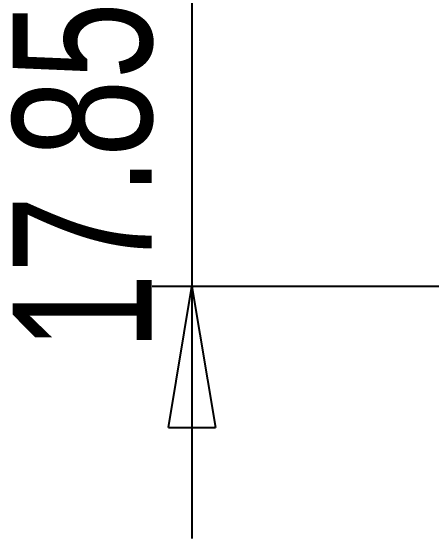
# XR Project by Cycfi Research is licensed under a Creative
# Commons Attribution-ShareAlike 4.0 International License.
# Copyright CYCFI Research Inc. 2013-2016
# Model space of a CAD drawing. Header units: millimetres. Extents: x 5 to 292, y 4 to 204.
# Drawn here: x 26.62 to 37.21, y 76.34 to 89.64 of the extents above; entities that cross this region are included whole.
import ezdxf

# ---------------------------------------------------------------- set-up
doc = ezdxf.new("R2010")
doc.units = ezdxf.units.MM
doc.layers.add('LAYER_1', color=179, linetype='Continuous')
doc.styles.add('SLDTEXTSTYLE0', font='TXT', dxfattribs={"width": 0.75})
doc.dimstyles.new('SLDDIMSTYLE1', dxfattribs={"dimtxt": 3.5, "dimasz": 3.556, "dimexe": 0, "dimexo": 0.0625, "dimgap": 0.875, "dimtad": 1, "dimrnd": 1e-09, "dimzin": 12, "dimdsep": 46, "dimtxsty": 'SLDTEXTSTYLE0', "dimblk1": 'CLOSED', "dimblk2": 'CLOSED', "dimsah": 1, "dimcen": 0.09, "dimadec": 0, "dimazin": 3, "dimtfac": 1, "dimtmove": 0, "dimatfit": 0, "dimldrblk": 'CLOSED', "dimfxl": 1, "dimfrac": 2, "dimtolj": 1, "dimtzin": 12, "dimarcsym": 0})

# ---------------------------------------------------------------- blocks, each defined once
blk = doc.blocks.new('_CLOSED')
at = {"color": 0, "linetype": 'ByBlock', "lineweight": -2}
for p, q in [((-1, 0.166667), (0, 0)), ((-1, 0.166667), (-1, -0.166667)), ((0, 0), (-1, -0.166667)), ((0, 0), (-1, 0))]:
    blk.add_line(p, q, dxfattribs=at)
blk = doc.blocks.new('_D_3')
at = {"layer": 'LAYER_1'}
for p, q in [((31.184, 100.538), (31.184, 106.888)), ((52.823, 100.538), (30.184, 100.538)), ((31.184, 100.538), (31.184, 82.688)), ((38.223, 82.688), (30.184, 82.688)), ((31.184, 82.688), (31.184, 76.338))]:
    blk.add_line(p, q, dxfattribs=at)
at = {"layer": 'LAYER_1', "xscale": 3.556, "yscale": 3.556}
for p, rotation in [((31.184, 100.538, 1.494), 270), ((31.184, 82.688, 1.494), 90)]:
    blk.add_blockref('_CLOSED', p, dxfattribs=dict(at, rotation=rotation))
at = {"layer": 'LAYER_1', "insert": (26.673, 81.068), "char_height": 3.5, "attachment_point": 1, "rotation": 90, "style": 'SLDTEXTSTYLE0'}
blk.add_mtext('17.85mm', dxfattribs=at)

msp = doc.modelspace()

# ---------------------------------------------------------------- dimensions: what is measured, and where the dimension line sits
at = {"layer": 'LAYER_1'}
dim = msp.add_linear_dim(base=(31.184, 82.688), p1=(53.823, 100.538), p2=(39.223, 82.688), angle=90, dimstyle='SLDDIMSTYLE1', dxfattribs=at)
dim.commit()
dim.dimension.update_dxf_attribs({"geometry": '_D_3', "text_midpoint": (31.184, 91.262), "dimtype": 160})

doc.saveas('drawing.dxf')
